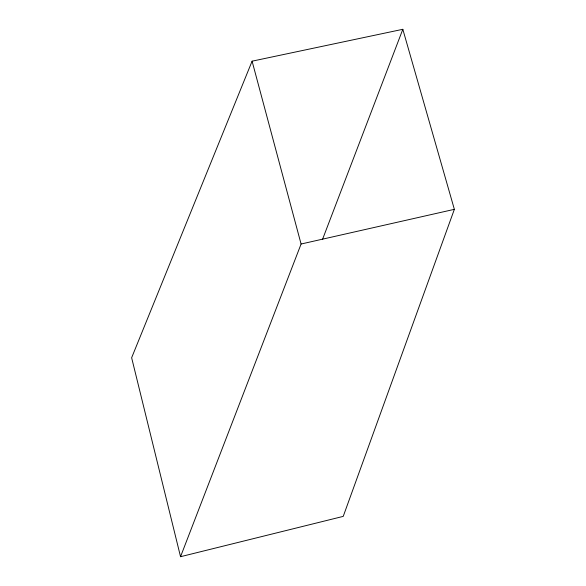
<?xml version="1.0" encoding="UTF-8"?>
<svg xmlns="http://www.w3.org/2000/svg" width="586" height="586" viewBox="0 0 586 586"><rect width="100%" height="100%" fill="white"/><g stroke="black" fill="none" stroke-linecap="round" stroke-linejoin="round"><path stroke-width="0.88" d="M454.362 209.334L343.228 516.383L180.539 556.7L131.638 357.753L252.09 61.178L402.824 29.3L454.362 209.334L301.087 244.018L180.539 556.7M322.476 239.513L402.824 29.3M252.09 61.178L301.087 244.018"/></g></svg>
